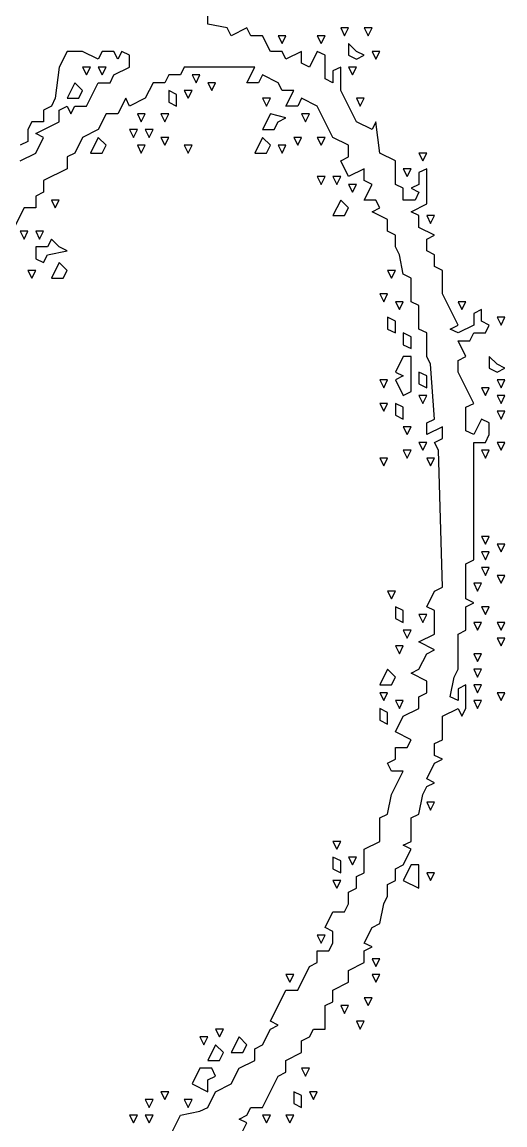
# Model space of a CAD drawing. Extents: x 2 to 124, y 0 to 170.
# Drawn here: x 114.1 to 124.04, y 104.92 to 127.62 of the extents above; entities that cross this region are included whole.
import ezdxf

# ---------------------------------------------------------------- set-up
doc = ezdxf.new("R2010")
doc.units = 0
doc.layers.add('Layer0', color=7, linetype='Continuous')

msp = doc.modelspace()

# ---------------------------------------------------------------- linework, layer by layer
at = {"layer": 'Layer0', "color": 5, "linetype": 'CONTINUOUS'}
for p, q in [((117.9214, 127.5805, 0.1), (117.9214, 127.822, 0.1)), ((118.3239, 127.5, 0.1), (117.9214, 127.5805, 0.1)), ((118.4044, 127.339, 0.1), (118.3239, 127.5, 0.1)), ((118.7263, 127.5, 0.1), (118.4044, 127.339, 0.1)), ((118.8068, 127.339, 0.1), (118.7263, 127.5, 0.1)), ((120.6581, 127.5, 0.1), (120.7386, 127.339, 0.1)), ((120.8191, 127.5, 0.1), (120.6581, 127.5, 0.1)), ((120.7386, 127.339, 0.1), (120.8191, 127.5, 0.1)), ((121.1411, 127.5, 0.1), (121.2216, 127.339, 0.1)), ((121.3021, 127.5, 0.1), (121.1411, 127.5, 0.1)), ((121.2216, 127.339, 0.1), (121.3021, 127.5, 0.1)), ((119.0483, 127.339, 0.1), (118.8068, 127.339, 0.1)), ((119.2093, 127.017, 0.1), (119.0483, 127.339, 0.1)), ((119.3703, 127.339, 0.1), (119.4508, 127.178, 0.1)), ((119.5313, 127.339, 0.1), (119.3703, 127.339, 0.1)), ((119.4508, 127.178, 0.1), (119.5313, 127.339, 0.1)), ((120.1752, 127.339, 0.1), (120.2557, 127.178, 0.1)), ((120.3362, 127.339, 0.1), (120.1752, 127.339, 0.1)), ((120.2557, 127.178, 0.1), (120.3362, 127.339, 0.1)), ((120.8191, 127.178, 0.1), (120.8191, 126.9366, 0.1)), ((120.9801, 127.017, 0.1), (120.8191, 127.178, 0.1)), ((115.0237, 127.017, 0.1), (114.8627, 126.6951, 0.1)), ((115.3456, 127.017, 0.1), (115.0237, 127.017, 0.1)), ((115.6676, 126.8561, 0.1), (115.3456, 127.017, 0.1)), ((115.7481, 127.017, 0.1), (115.6676, 126.8561, 0.1)), ((115.9896, 127.017, 0.1), (115.7481, 127.017, 0.1)), ((116.0701, 126.8561, 0.1), (115.9896, 127.017, 0.1)), ((116.1506, 127.017, 0.1), (116.0701, 126.8561, 0.1)), ((116.3116, 126.9366, 0.1), (116.1506, 127.017, 0.1)), ((116.3116, 126.6951, 0.1), (116.3116, 126.9366, 0.1)), ((119.4508, 127.017, 0.1), (119.2093, 127.017, 0.1)), ((119.5313, 126.8561, 0.1), (119.4508, 127.017, 0.1)), ((119.8532, 127.017, 0.1), (119.5313, 126.8561, 0.1)), ((119.8532, 126.7756, 0.1), (119.8532, 127.017, 0.1)), ((120.1752, 127.017, 0.1), (120.0142, 126.6951, 0.1)), ((120.3362, 126.9366, 0.1), (120.1752, 127.017, 0.1)), ((120.3362, 126.4536, 0.1), (120.3362, 126.9366, 0.1)), ((120.8191, 126.9366, 0.1), (120.9801, 126.8561, 0.1)), ((121.1411, 126.9366, 0.1), (120.9801, 127.017, 0.1)), ((120.9801, 126.8561, 0.1), (121.1411, 126.9366, 0.1)), ((121.3021, 127.017, 0.1), (121.3826, 126.8561, 0.1)), ((121.4631, 127.017, 0.1), (121.3021, 127.017, 0.1)), ((121.3826, 126.8561, 0.1), (121.4631, 127.017, 0.1)), ((114.8627, 126.6951, 0.1), (114.7822, 126.0511, 0.1)), ((115.3456, 126.6951, 0.1), (115.4261, 126.5341, 0.1)), ((115.5066, 126.6951, 0.1), (115.3456, 126.6951, 0.1)), ((115.4261, 126.5341, 0.1), (115.5066, 126.6951, 0.1)), ((115.6676, 126.6951, 0.1), (115.7481, 126.5341, 0.1)), ((115.8286, 126.6951, 0.1), (115.6676, 126.6951, 0.1)), ((115.7481, 126.5341, 0.1), (115.8286, 126.6951, 0.1)), ((115.9896, 126.5341, 0.1), (116.3116, 126.6951, 0.1)), ((117.4384, 126.6951, 0.1), (117.358, 126.5341, 0.1)), ((118.8873, 126.6951, 0.1), (117.4384, 126.6951, 0.1)), ((118.7263, 126.3731, 0.1), (118.8873, 126.6951, 0.1)), ((120.0142, 126.6951, 0.1), (119.8532, 126.7756, 0.1)), ((120.6581, 126.6951, 0.1), (120.4972, 126.6146, 0.1)), ((120.6581, 126.2121, 0.1), (120.6581, 126.6951, 0.1)), ((120.8191, 126.6951, 0.1), (120.8996, 126.5341, 0.1)), ((120.9801, 126.6951, 0.1), (120.8191, 126.6951, 0.1)), ((120.8996, 126.5341, 0.1), (120.9801, 126.6951, 0.1)), ((115.9091, 126.3731, 0.1), (115.9896, 126.5341, 0.1)), ((117.1165, 126.5341, 0.1), (117.036, 126.3731, 0.1)), ((117.358, 126.5341, 0.1), (117.1165, 126.5341, 0.1)), ((117.5994, 126.5341, 0.1), (117.6799, 126.3731, 0.1)), ((117.7604, 126.5341, 0.1), (117.5994, 126.5341, 0.1)), ((117.6799, 126.3731, 0.1), (117.7604, 126.5341, 0.1)), ((119.0483, 126.5341, 0.1), (118.9678, 126.3731, 0.1)), ((119.3703, 126.3731, 0.1), (119.0483, 126.5341, 0.1)), ((120.4972, 126.3731, 0.1), (120.3362, 126.4536, 0.1)), ((120.4972, 126.6146, 0.1), (120.4972, 126.3731, 0.1)), ((115.1847, 126.3731, 0.1), (115.0237, 126.0511, 0.1)), ((115.3456, 126.2121, 0.1), (115.1847, 126.3731, 0.1)), ((115.2652, 126.0511, 0.1), (115.3456, 126.2121, 0.1)), ((115.4261, 125.8902, 0.1), (115.6676, 126.3731, 0.1)), ((115.6676, 126.3731, 0.1), (115.9091, 126.3731, 0.1)), ((116.7945, 126.3731, 0.1), (116.6335, 126.0511, 0.1)), ((117.036, 126.3731, 0.1), (116.7945, 126.3731, 0.1)), ((117.1165, 126.2121, 0.1), (117.1165, 125.9706, 0.1)), ((117.2775, 126.1316, 0.1), (117.1165, 126.2121, 0.1)), ((117.4384, 126.2121, 0.1), (117.5189, 126.0511, 0.1)), ((117.5994, 126.2121, 0.1), (117.4384, 126.2121, 0.1)), ((117.5189, 126.0511, 0.1), (117.5994, 126.2121, 0.1)), ((117.9214, 126.3731, 0.1), (118.0019, 126.2121, 0.1)), ((118.0824, 126.3731, 0.1), (117.9214, 126.3731, 0.1)), ((118.0019, 126.2121, 0.1), (118.0824, 126.3731, 0.1)), ((118.9678, 126.3731, 0.1), (118.7263, 126.3731, 0.1)), ((119.4508, 126.2121, 0.1), (119.3703, 126.3731, 0.1)), ((119.6922, 126.2121, 0.1), (119.4508, 126.2121, 0.1)), ((119.5313, 125.8902, 0.1), (119.6922, 126.2121, 0.1)), ((120.9801, 125.5682, 0.1), (120.6581, 126.2121, 0.1)), ((114.7822, 126.0511, 0.1), (114.7017, 125.8902, 0.1)), ((115.0237, 126.0511, 0.1), (115.2652, 126.0511, 0.1)), ((116.2311, 126.0511, 0.1), (116.0701, 125.7292, 0.1)), ((116.3116, 125.8902, 0.1), (116.2311, 126.0511, 0.1)), ((116.6335, 126.0511, 0.1), (116.3116, 125.8902, 0.1)), ((117.2775, 125.8902, 0.1), (117.2775, 126.1316, 0.1)), ((119.0483, 126.0511, 0.1), (119.1288, 125.8902, 0.1)), ((119.2093, 126.0511, 0.1), (119.0483, 126.0511, 0.1)), ((119.1288, 125.8902, 0.1), (119.2093, 126.0511, 0.1)), ((119.8532, 126.0511, 0.1), (119.7727, 125.8902, 0.1)), ((120.1752, 125.8902, 0.1), (119.8532, 126.0511, 0.1)), ((120.9801, 126.0511, 0.1), (121.0606, 125.8902, 0.1)), ((121.1411, 126.0511, 0.1), (120.9801, 126.0511, 0.1)), ((121.0606, 125.8902, 0.1), (121.1411, 126.0511, 0.1)), ((114.7017, 125.8902, 0.1), (114.5407, 125.8097, 0.1)), ((114.5407, 125.8097, 0.1), (114.5407, 125.5682, 0.1)), ((114.8627, 125.8097, 0.1), (115.0237, 125.8902, 0.1)), ((114.8627, 125.5682, 0.1), (114.8627, 125.8097, 0.1)), ((115.0237, 125.8902, 0.1), (115.1042, 125.7292, 0.1)), ((115.1042, 125.7292, 0.1), (115.1847, 125.8902, 0.1)), ((115.1847, 125.8902, 0.1), (115.4261, 125.8902, 0.1)), ((117.1165, 125.9706, 0.1), (117.2775, 125.8902, 0.1)), ((119.7727, 125.8902, 0.1), (119.5313, 125.8902, 0.1)), ((120.4972, 125.2462, 0.1), (120.1752, 125.8902, 0.1)), ((114.2992, 125.5682, 0.1), (114.2188, 125.4072, 0.1)), ((114.5407, 125.5682, 0.1), (114.2992, 125.5682, 0.1)), ((114.3797, 125.3267, 0.1), (114.8627, 125.5682, 0.1)), ((115.8286, 125.7292, 0.1), (115.6676, 125.4072, 0.1)), ((116.0701, 125.7292, 0.1), (115.8286, 125.7292, 0.1)), ((116.4725, 125.7292, 0.1), (116.553, 125.5682, 0.1)), ((116.6335, 125.7292, 0.1), (116.4725, 125.7292, 0.1)), ((116.553, 125.5682, 0.1), (116.6335, 125.7292, 0.1)), ((116.9555, 125.7292, 0.1), (117.036, 125.5682, 0.1)), ((117.1165, 125.7292, 0.1), (116.9555, 125.7292, 0.1)), ((117.036, 125.5682, 0.1), (117.1165, 125.7292, 0.1)), ((119.2093, 125.7292, 0.1), (119.0483, 125.4072, 0.1)), ((119.5313, 125.6487, 0.1), (119.2093, 125.7292, 0.1)), ((119.2898, 125.4072, 0.1), (119.3703, 125.5682, 0.1)), ((119.3703, 125.5682, 0.1), (119.5313, 125.6487, 0.1)), ((119.8532, 125.7292, 0.1), (119.9337, 125.5682, 0.1)), ((120.0142, 125.7292, 0.1), (119.8532, 125.7292, 0.1)), ((119.9337, 125.5682, 0.1), (120.0142, 125.7292, 0.1)), ((121.3021, 125.4072, 0.1), (120.9801, 125.5682, 0.1)), ((121.3826, 125.5682, 0.1), (121.3021, 125.4072, 0.1)), ((121.4631, 124.9242, 0.1), (121.3826, 125.5682, 0.1)), ((114.2188, 125.4072, 0.1), (114.2188, 125.1657, 0.1)), ((114.5407, 125.2462, 0.1), (114.3797, 125.3267, 0.1)), ((115.6676, 125.4072, 0.1), (115.3456, 125.2462, 0.1)), ((116.3116, 125.4072, 0.1), (116.392, 125.2462, 0.1)), ((116.4725, 125.4072, 0.1), (116.3116, 125.4072, 0.1)), ((116.392, 125.2462, 0.1), (116.4725, 125.4072, 0.1)), ((116.6335, 125.4072, 0.1), (116.714, 125.2462, 0.1)), ((116.7945, 125.4072, 0.1), (116.6335, 125.4072, 0.1)), ((116.714, 125.2462, 0.1), (116.7945, 125.4072, 0.1)), ((119.0483, 125.4072, 0.1), (119.2898, 125.4072, 0.1)), ((114.2188, 125.1657, 0.1), (114.0578, 125.0852, 0.1)), ((114.3797, 124.9242, 0.1), (114.5407, 125.2462, 0.1)), ((115.3456, 125.2462, 0.1), (115.1847, 124.9242, 0.1)), ((115.6676, 125.2462, 0.1), (115.5066, 124.9242, 0.1)), ((115.8286, 125.0852, 0.1), (115.6676, 125.2462, 0.1)), ((115.7481, 124.9242, 0.1), (115.8286, 125.0852, 0.1)), ((116.4725, 125.0852, 0.1), (116.553, 124.9242, 0.1)), ((116.6335, 125.0852, 0.1), (116.4725, 125.0852, 0.1)), ((116.553, 124.9242, 0.1), (116.6335, 125.0852, 0.1)), ((116.9555, 125.2462, 0.1), (117.036, 125.0852, 0.1)), ((117.1165, 125.2462, 0.1), (116.9555, 125.2462, 0.1)), ((117.036, 125.0852, 0.1), (117.1165, 125.2462, 0.1)), ((117.4384, 125.0852, 0.1), (117.5189, 124.9242, 0.1)), ((117.5994, 125.0852, 0.1), (117.4384, 125.0852, 0.1)), ((117.5189, 124.9242, 0.1), (117.5994, 125.0852, 0.1)), ((119.0483, 125.2462, 0.1), (118.8873, 124.9242, 0.1)), ((119.2093, 125.0852, 0.1), (119.0483, 125.2462, 0.1)), ((119.1288, 124.9242, 0.1), (119.2093, 125.0852, 0.1)), ((119.3703, 125.0852, 0.1), (119.4508, 124.9242, 0.1)), ((119.5313, 125.0852, 0.1), (119.3703, 125.0852, 0.1)), ((119.4508, 124.9242, 0.1), (119.5313, 125.0852, 0.1)), ((119.6922, 125.2462, 0.1), (119.7727, 125.0852, 0.1)), ((119.8532, 125.2462, 0.1), (119.6922, 125.2462, 0.1)), ((119.7727, 125.0852, 0.1), (119.8532, 125.2462, 0.1)), ((120.1752, 125.2462, 0.1), (120.2557, 125.0852, 0.1)), ((120.3362, 125.2462, 0.1), (120.1752, 125.2462, 0.1)), ((120.2557, 125.0852, 0.1), (120.3362, 125.2462, 0.1)), ((120.8191, 125.0852, 0.1), (120.4972, 125.2462, 0.1)), ((120.8191, 124.8438, 0.1), (120.8191, 125.0852, 0.1)), ((114.0578, 124.7633, 0.1), (114.3797, 124.9242, 0.1)), ((115.1847, 124.9242, 0.1), (115.0237, 124.8438, 0.1)), ((115.5066, 124.9242, 0.1), (115.7481, 124.9242, 0.1)), ((118.8873, 124.9242, 0.1), (119.1288, 124.9242, 0.1)), ((121.785, 124.7633, 0.1), (121.4631, 124.9242, 0.1)), ((122.268, 124.9242, 0.1), (122.3485, 124.7633, 0.1)), ((122.429, 124.9242, 0.1), (122.268, 124.9242, 0.1)), ((122.3485, 124.7633, 0.1), (122.429, 124.9242, 0.1)), ((115.0237, 124.8438, 0.1), (115.0237, 124.6023, 0.1)), ((120.6581, 124.7633, 0.1), (120.8191, 124.8438, 0.1)), ((120.8191, 124.4413, 0.1), (120.6581, 124.7633, 0.1)), ((121.785, 124.2803, 0.1), (121.785, 124.7633, 0.1)), ((115.0237, 124.6023, 0.1), (114.5407, 124.3608, 0.1)), ((120.1752, 124.4413, 0.1), (120.2557, 124.2803, 0.1)), ((120.3362, 124.4413, 0.1), (120.1752, 124.4413, 0.1)), ((120.2557, 124.2803, 0.1), (120.3362, 124.4413, 0.1)), ((120.4972, 124.4413, 0.1), (120.5777, 124.2803, 0.1)), ((120.6581, 124.4413, 0.1), (120.4972, 124.4413, 0.1)), ((120.5777, 124.2803, 0.1), (120.6581, 124.4413, 0.1)), ((121.1411, 124.6023, 0.1), (120.8191, 124.4413, 0.1)), ((121.1411, 124.3608, 0.1), (121.1411, 124.6023, 0.1)), ((121.946, 124.6023, 0.1), (122.0265, 124.4413, 0.1)), ((122.107, 124.6023, 0.1), (121.946, 124.6023, 0.1)), ((122.0265, 124.4413, 0.1), (122.107, 124.6023, 0.1)), ((122.429, 124.6023, 0.1), (122.268, 124.5218, 0.1)), ((122.268, 124.5218, 0.1), (122.268, 124.2803, 0.1)), ((122.429, 123.8778, 0.1), (122.429, 124.6023, 0.1)), ((114.5407, 124.3608, 0.1), (114.5407, 124.1193, 0.1)), ((120.8191, 124.2803, 0.1), (120.8996, 124.1193, 0.1)), ((120.9801, 124.2803, 0.1), (120.8191, 124.2803, 0.1)), ((120.8996, 124.1193, 0.1), (120.9801, 124.2803, 0.1)), ((121.3021, 124.2803, 0.1), (121.1411, 124.3608, 0.1)), ((121.1411, 123.9583, 0.1), (121.3021, 124.2803, 0.1)), ((121.946, 124.1998, 0.1), (121.785, 124.2803, 0.1)), ((121.946, 123.9583, 0.1), (121.946, 124.1998, 0.1)), ((122.268, 124.2803, 0.1), (122.107, 124.1998, 0.1)), ((122.107, 124.1998, 0.1), (122.268, 124.1193, 0.1)), ((114.5407, 124.1193, 0.1), (114.3797, 124.0388, 0.1)), ((114.3797, 124.0388, 0.1), (114.3797, 123.7973, 0.1)), ((114.7017, 123.9583, 0.1), (114.7822, 123.7973, 0.1)), ((114.8627, 123.9583, 0.1), (114.7017, 123.9583, 0.1)), ((114.7822, 123.7973, 0.1), (114.8627, 123.9583, 0.1)), ((120.6581, 123.9583, 0.1), (120.4972, 123.6364, 0.1)), ((120.8191, 123.7973, 0.1), (120.6581, 123.9583, 0.1)), ((121.3826, 123.9583, 0.1), (121.1411, 123.9583, 0.1)), ((121.4631, 123.7973, 0.1), (121.3826, 123.9583, 0.1)), ((122.1875, 123.9583, 0.1), (121.946, 123.9583, 0.1)), ((122.268, 124.1193, 0.1), (122.1875, 123.9583, 0.1)), ((114.1383, 123.7973, 0.1), (113.7358, 122.9924, 0.1)), ((114.3797, 123.7973, 0.1), (114.1383, 123.7973, 0.1)), ((120.7386, 123.6364, 0.1), (120.8191, 123.7973, 0.1)), ((121.3021, 123.7169, 0.1), (121.4631, 123.7973, 0.1)), ((121.6241, 123.5559, 0.1), (121.3021, 123.7169, 0.1)), ((122.107, 123.7169, 0.1), (122.429, 123.8778, 0.1)), ((122.268, 123.6364, 0.1), (122.107, 123.7169, 0.1)), ((120.4972, 123.6364, 0.1), (120.7386, 123.6364, 0.1)), ((121.6241, 123.3144, 0.1), (121.6241, 123.5559, 0.1)), ((122.268, 123.3949, 0.1), (122.268, 123.6364, 0.1)), ((122.429, 123.6364, 0.1), (122.5095, 123.4754, 0.1)), ((122.59, 123.6364, 0.1), (122.429, 123.6364, 0.1)), ((122.5095, 123.4754, 0.1), (122.59, 123.6364, 0.1)), ((114.0578, 123.3144, 0.1), (114.1383, 123.1534, 0.1)), ((114.2188, 123.3144, 0.1), (114.0578, 123.3144, 0.1)), ((114.1383, 123.1534, 0.1), (114.2188, 123.3144, 0.1)), ((114.3797, 123.3144, 0.1), (114.4602, 123.1534, 0.1)), ((114.5407, 123.3144, 0.1), (114.3797, 123.3144, 0.1)), ((114.4602, 123.1534, 0.1), (114.5407, 123.3144, 0.1)), ((121.785, 123.2339, 0.1), (121.6241, 123.3144, 0.1)), ((122.59, 123.2339, 0.1), (122.268, 123.3949, 0.1)), ((114.7017, 123.1534, 0.1), (114.6212, 122.9924, 0.1)), ((114.8627, 122.9924, 0.1), (114.7017, 123.1534, 0.1)), ((121.785, 122.9924, 0.1), (121.785, 123.2339, 0.1)), ((122.429, 123.1534, 0.1), (122.59, 123.2339, 0.1)), ((122.429, 122.9119, 0.1), (122.429, 123.1534, 0.1)), ((114.6212, 122.9924, 0.1), (114.3797, 122.9924, 0.1)), ((114.3797, 122.9924, 0.1), (114.3797, 122.7509, 0.1)), ((114.5407, 122.6705, 0.1), (114.6212, 122.8314, 0.1)), ((114.6212, 122.8314, 0.1), (115.0237, 122.9119, 0.1)), ((115.0237, 122.9119, 0.1), (114.8627, 122.9924, 0.1)), ((121.8655, 122.8314, 0.1), (121.785, 122.9924, 0.1)), ((121.946, 122.429, 0.1), (121.8655, 122.8314, 0.1)), ((122.59, 122.8314, 0.1), (122.429, 122.9119, 0.1)), ((122.59, 122.59, 0.1), (122.59, 122.8314, 0.1)), ((114.3797, 122.7509, 0.1), (114.5407, 122.6705, 0.1)), ((114.8627, 122.6705, 0.1), (114.7017, 122.3485, 0.1)), ((115.0237, 122.5095, 0.1), (114.8627, 122.6705, 0.1)), ((122.7509, 122.5095, 0.1), (122.59, 122.59, 0.1)), ((114.2188, 122.5095, 0.1), (114.2992, 122.3485, 0.1)), ((114.3797, 122.5095, 0.1), (114.2188, 122.5095, 0.1)), ((114.2992, 122.3485, 0.1), (114.3797, 122.5095, 0.1)), ((114.7017, 122.3485, 0.1), (114.9432, 122.3485, 0.1)), ((114.9432, 122.3485, 0.1), (115.0237, 122.5095, 0.1)), ((121.6241, 122.5095, 0.1), (121.7045, 122.3485, 0.1)), ((121.785, 122.5095, 0.1), (121.6241, 122.5095, 0.1)), ((121.7045, 122.3485, 0.1), (121.785, 122.5095, 0.1)), ((122.107, 122.3485, 0.1), (121.946, 122.429, 0.1)), ((122.107, 121.8655, 0.1), (122.107, 122.3485, 0.1)), ((122.7509, 122.0265, 0.1), (122.7509, 122.5095, 0.1)), ((121.4631, 122.0265, 0.1), (121.5436, 121.8655, 0.1)), ((121.6241, 122.0265, 0.1), (121.4631, 122.0265, 0.1)), ((121.5436, 121.8655, 0.1), (121.6241, 122.0265, 0.1)), ((123.0729, 121.3826, 0.1), (122.7509, 122.0265, 0.1)), ((121.785, 121.8655, 0.1), (121.8655, 121.7045, 0.1)), ((121.946, 121.8655, 0.1), (121.785, 121.8655, 0.1)), ((121.8655, 121.7045, 0.1), (121.946, 121.8655, 0.1)), ((122.268, 121.785, 0.1), (122.107, 121.8655, 0.1)), ((122.268, 121.3021, 0.1), (122.268, 121.785, 0.1)), ((123.0729, 121.8655, 0.1), (123.1534, 121.7045, 0.1)), ((123.2339, 121.8655, 0.1), (123.0729, 121.8655, 0.1)), ((123.1534, 121.7045, 0.1), (123.2339, 121.8655, 0.1)), ((123.5559, 121.7045, 0.1), (123.3949, 121.6241, 0.1)), ((123.5559, 121.4631, 0.1), (123.5559, 121.7045, 0.1)), ((121.6241, 121.5436, 0.1), (121.6241, 121.3021, 0.1)), ((121.785, 121.4631, 0.1), (121.6241, 121.5436, 0.1)), ((121.785, 121.2216, 0.1), (121.785, 121.4631, 0.1)), ((123.3949, 121.6241, 0.1), (123.3949, 121.3826, 0.1)), ((123.7169, 121.3826, 0.1), (123.5559, 121.4631, 0.1)), ((123.8778, 121.5436, 0.1), (123.9583, 121.3826, 0.1)), ((124.0388, 121.5436, 0.1), (123.8778, 121.5436, 0.1)), ((123.9583, 121.3826, 0.1), (124.0388, 121.5436, 0.1)), ((121.6241, 121.3021, 0.1), (121.785, 121.2216, 0.1)), ((121.946, 121.2216, 0.1), (121.946, 120.9801, 0.1)), ((122.107, 121.1411, 0.1), (121.946, 121.2216, 0.1)), ((122.429, 121.2216, 0.1), (122.268, 121.3021, 0.1)), ((122.429, 120.7386, 0.1), (122.429, 121.2216, 0.1)), ((122.9119, 121.3021, 0.1), (123.0729, 121.3826, 0.1)), ((123.0729, 121.2216, 0.1), (122.9119, 121.3021, 0.1)), ((123.3949, 121.3826, 0.1), (123.0729, 121.2216, 0.1)), ((123.3144, 121.0606, 0.1), (123.3949, 121.2216, 0.1)), ((123.3949, 121.2216, 0.1), (123.6364, 121.2216, 0.1)), ((123.6364, 121.2216, 0.1), (123.7169, 121.3826, 0.1)), ((122.107, 120.8996, 0.1), (122.107, 121.1411, 0.1)), ((123.2339, 120.7386, 0.1), (123.0729, 121.0606, 0.1)), ((123.0729, 121.0606, 0.1), (123.3144, 121.0606, 0.1)), ((121.946, 120.9801, 0.1), (122.107, 120.8996, 0.1)), ((121.946, 120.7386, 0.1), (121.785, 120.4167, 0.1)), ((122.107, 120.7386, 0.1), (121.946, 120.7386, 0.1)), ((122.107, 120.0142, 0.1), (122.107, 120.7386, 0.1)), ((122.5095, 120.5777, 0.1), (122.429, 120.7386, 0.1)), ((122.59, 119.4508, 0.1), (122.5095, 120.5777, 0.1)), ((123.0729, 120.6581, 0.1), (123.2339, 120.7386, 0.1)), ((123.0729, 120.4167, 0.1), (123.0729, 120.6581, 0.1)), ((123.7169, 120.7386, 0.1), (123.7169, 120.4972, 0.1)), ((123.8778, 120.5777, 0.1), (123.7169, 120.7386, 0.1)), ((124.0388, 120.4972, 0.1), (123.8778, 120.5777, 0.1)), ((121.785, 120.4167, 0.1), (121.946, 120.3362, 0.1)), ((121.946, 120.3362, 0.1), (121.785, 120.2557, 0.1)), ((122.268, 120.4167, 0.1), (122.268, 120.1752, 0.1)), ((122.429, 120.3362, 0.1), (122.268, 120.4167, 0.1)), ((122.429, 120.0947, 0.1), (122.429, 120.3362, 0.1)), ((123.3949, 119.7727, 0.1), (123.0729, 120.4167, 0.1)), ((123.7169, 120.4972, 0.1), (123.8778, 120.4167, 0.1)), ((123.8778, 120.4167, 0.1), (124.0388, 120.4972, 0.1)), ((121.4631, 120.2557, 0.1), (121.5436, 120.0947, 0.1)), ((121.6241, 120.2557, 0.1), (121.4631, 120.2557, 0.1)), ((121.5436, 120.0947, 0.1), (121.6241, 120.2557, 0.1)), ((121.785, 120.2557, 0.1), (121.946, 119.9337, 0.1)), ((122.268, 120.1752, 0.1), (122.429, 120.0947, 0.1)), ((123.5559, 120.0947, 0.1), (123.6364, 119.9337, 0.1)), ((123.7169, 120.0947, 0.1), (123.5559, 120.0947, 0.1)), ((123.6364, 119.9337, 0.1), (123.7169, 120.0947, 0.1)), ((123.8778, 120.2557, 0.1), (123.9583, 120.0947, 0.1)), ((124.0388, 120.2557, 0.1), (123.8778, 120.2557, 0.1)), ((123.9583, 120.0947, 0.1), (124.0388, 120.2557, 0.1)), ((121.946, 119.9337, 0.1), (122.107, 120.0142, 0.1)), ((122.268, 119.9337, 0.1), (122.3485, 119.7727, 0.1)), ((122.429, 119.9337, 0.1), (122.268, 119.9337, 0.1)), ((122.3485, 119.7727, 0.1), (122.429, 119.9337, 0.1)), ((123.8778, 119.9337, 0.1), (123.9583, 119.7727, 0.1)), ((124.0388, 119.9337, 0.1), (123.8778, 119.9337, 0.1)), ((123.9583, 119.7727, 0.1), (124.0388, 119.9337, 0.1)), ((121.4631, 119.7727, 0.1), (121.5436, 119.6117, 0.1)), ((121.6241, 119.7727, 0.1), (121.4631, 119.7727, 0.1)), ((121.5436, 119.6117, 0.1), (121.6241, 119.7727, 0.1)), ((121.785, 119.7727, 0.1), (121.785, 119.5313, 0.1)), ((121.946, 119.6922, 0.1), (121.785, 119.7727, 0.1)), ((121.946, 119.4508, 0.1), (121.946, 119.6922, 0.1)), ((123.2339, 119.6922, 0.1), (123.3949, 119.7727, 0.1)), ((123.2339, 119.2093, 0.1), (123.2339, 119.6922, 0.1)), ((121.785, 119.5313, 0.1), (121.946, 119.4508, 0.1)), ((122.429, 119.3703, 0.1), (122.59, 119.4508, 0.1)), ((123.5559, 119.4508, 0.1), (123.3949, 119.1288, 0.1)), ((123.7169, 119.3703, 0.1), (123.5559, 119.4508, 0.1)), ((123.8778, 119.6117, 0.1), (123.9583, 119.4508, 0.1)), ((124.0388, 119.6117, 0.1), (123.8778, 119.6117, 0.1)), ((123.9583, 119.4508, 0.1), (124.0388, 119.6117, 0.1)), ((121.946, 119.2898, 0.1), (122.0265, 119.1288, 0.1)), ((122.107, 119.2898, 0.1), (121.946, 119.2898, 0.1)), ((122.0265, 119.1288, 0.1), (122.107, 119.2898, 0.1)), ((122.429, 119.1288, 0.1), (122.429, 119.3703, 0.1)), ((122.7509, 119.2898, 0.1), (122.429, 119.1288, 0.1)), ((122.7509, 119.0483, 0.1), (122.7509, 119.2898, 0.1)), ((123.3949, 119.1288, 0.1), (123.2339, 119.2093, 0.1)), ((123.7169, 119.1288, 0.1), (123.7169, 119.3703, 0.1)), ((122.268, 118.9678, 0.1), (122.3485, 118.8068, 0.1)), ((122.429, 118.9678, 0.1), (122.268, 118.9678, 0.1)), ((122.3485, 118.8068, 0.1), (122.429, 118.9678, 0.1)), ((122.59, 118.9678, 0.1), (122.7509, 119.0483, 0.1)), ((122.6705, 118.8068, 0.1), (122.59, 118.9678, 0.1)), ((123.3949, 116.553, 0.1), (123.3949, 118.9678, 0.1)), ((123.3949, 118.9678, 0.1), (123.6364, 118.9678, 0.1)), ((123.6364, 118.9678, 0.1), (123.7169, 119.1288, 0.1)), ((123.8778, 118.9678, 0.1), (123.9583, 118.8068, 0.1)), ((124.0388, 118.9678, 0.1), (123.8778, 118.9678, 0.1)), ((123.9583, 118.8068, 0.1), (124.0388, 118.9678, 0.1)), ((121.946, 118.8068, 0.1), (122.0265, 118.6458, 0.1)), ((122.107, 118.8068, 0.1), (121.946, 118.8068, 0.1)), ((122.0265, 118.6458, 0.1), (122.107, 118.8068, 0.1)), ((122.7509, 115.9896, 0.1), (122.6705, 118.8068, 0.1)), ((123.5559, 118.8068, 0.1), (123.6364, 118.6458, 0.1)), ((123.7169, 118.8068, 0.1), (123.5559, 118.8068, 0.1)), ((123.6364, 118.6458, 0.1), (123.7169, 118.8068, 0.1)), ((121.4631, 118.6458, 0.1), (121.5436, 118.4848, 0.1)), ((121.6241, 118.6458, 0.1), (121.4631, 118.6458, 0.1)), ((121.5436, 118.4848, 0.1), (121.6241, 118.6458, 0.1)), ((122.429, 118.6458, 0.1), (122.5095, 118.4848, 0.1)), ((122.59, 118.6458, 0.1), (122.429, 118.6458, 0.1)), ((122.5095, 118.4848, 0.1), (122.59, 118.6458, 0.1)), ((123.5559, 117.036, 0.1), (123.6364, 116.875, 0.1)), ((123.7169, 117.036, 0.1), (123.5559, 117.036, 0.1)), ((123.6364, 116.875, 0.1), (123.7169, 117.036, 0.1)), ((123.5559, 116.714, 0.1), (123.6364, 116.553, 0.1)), ((123.7169, 116.714, 0.1), (123.5559, 116.714, 0.1)), ((123.6364, 116.553, 0.1), (123.7169, 116.714, 0.1)), ((123.8778, 116.875, 0.1), (123.9583, 116.714, 0.1)), ((124.0388, 116.875, 0.1), (123.8778, 116.875, 0.1)), ((123.9583, 116.714, 0.1), (124.0388, 116.875, 0.1)), ((123.2339, 116.4725, 0.1), (123.3949, 116.553, 0.1)), ((123.2339, 115.7481, 0.1), (123.2339, 116.4725, 0.1)), ((123.5559, 116.392, 0.1), (123.6364, 116.2311, 0.1)), ((123.7169, 116.392, 0.1), (123.5559, 116.392, 0.1)), ((123.6364, 116.2311, 0.1), (123.7169, 116.392, 0.1)), ((123.8778, 116.2311, 0.1), (123.9583, 116.0701, 0.1)), ((124.0388, 116.2311, 0.1), (123.8778, 116.2311, 0.1)), ((123.9583, 116.0701, 0.1), (124.0388, 116.2311, 0.1)), ((123.3949, 116.0701, 0.1), (123.4754, 115.9091, 0.1)), ((123.5559, 116.0701, 0.1), (123.3949, 116.0701, 0.1)), ((123.4754, 115.9091, 0.1), (123.5559, 116.0701, 0.1)), ((121.6241, 115.9091, 0.1), (121.7045, 115.7481, 0.1)), ((121.785, 115.9091, 0.1), (121.6241, 115.9091, 0.1)), ((121.7045, 115.7481, 0.1), (121.785, 115.9091, 0.1)), ((122.429, 115.5871, 0.1), (122.59, 115.9091, 0.1)), ((122.59, 115.9091, 0.1), (122.7509, 115.9896, 0.1)), ((121.785, 115.5871, 0.1), (121.785, 115.3456, 0.1)), ((121.946, 115.5066, 0.1), (121.785, 115.5871, 0.1)), ((122.59, 115.5066, 0.1), (122.429, 115.5871, 0.1)), ((123.3949, 115.6676, 0.1), (123.2339, 115.7481, 0.1)), ((123.2339, 115.5871, 0.1), (123.3949, 115.6676, 0.1)), ((123.2339, 115.1042, 0.1), (123.2339, 115.5871, 0.1)), ((123.5559, 115.5871, 0.1), (123.6364, 115.4261, 0.1)), ((123.7169, 115.5871, 0.1), (123.5559, 115.5871, 0.1)), ((123.6364, 115.4261, 0.1), (123.7169, 115.5871, 0.1)), ((121.785, 115.3456, 0.1), (121.946, 115.2652, 0.1)), ((121.946, 115.2652, 0.1), (121.946, 115.5066, 0.1)), ((122.268, 115.4261, 0.1), (122.3485, 115.2652, 0.1)), ((122.429, 115.4261, 0.1), (122.268, 115.4261, 0.1)), ((122.3485, 115.2652, 0.1), (122.429, 115.4261, 0.1)), ((122.59, 115.0237, 0.1), (122.59, 115.5066, 0.1)), ((121.946, 115.1042, 0.1), (122.0265, 114.9432, 0.1)), ((122.107, 115.1042, 0.1), (121.946, 115.1042, 0.1)), ((122.0265, 114.9432, 0.1), (122.107, 115.1042, 0.1)), ((123.0729, 115.0237, 0.1), (123.2339, 115.1042, 0.1)), ((123.3949, 115.2652, 0.1), (123.4754, 115.1042, 0.1)), ((123.5559, 115.2652, 0.1), (123.3949, 115.2652, 0.1)), ((123.4754, 115.1042, 0.1), (123.5559, 115.2652, 0.1)), ((123.8778, 115.2652, 0.1), (123.9583, 115.1042, 0.1)), ((124.0388, 115.2652, 0.1), (123.8778, 115.2652, 0.1)), ((123.9583, 115.1042, 0.1), (124.0388, 115.2652, 0.1)), ((122.268, 114.8627, 0.1), (122.59, 115.0237, 0.1)), ((122.59, 114.7017, 0.1), (122.268, 114.8627, 0.1)), ((123.0729, 114.2992, 0.1), (123.0729, 115.0237, 0.1)), ((123.8778, 114.9432, 0.1), (123.9583, 114.7822, 0.1)), ((124.0388, 114.9432, 0.1), (123.8778, 114.9432, 0.1)), ((123.9583, 114.7822, 0.1), (124.0388, 114.9432, 0.1)), ((121.785, 114.7822, 0.1), (121.8655, 114.6212, 0.1)), ((121.946, 114.7822, 0.1), (121.785, 114.7822, 0.1)), ((121.8655, 114.6212, 0.1), (121.946, 114.7822, 0.1)), ((122.429, 114.6212, 0.1), (122.59, 114.7017, 0.1)), ((122.268, 114.2992, 0.1), (122.429, 114.6212, 0.1)), ((123.3949, 114.6212, 0.1), (123.4754, 114.4602, 0.1)), ((123.5559, 114.6212, 0.1), (123.3949, 114.6212, 0.1)), ((123.4754, 114.4602, 0.1), (123.5559, 114.6212, 0.1)), ((121.6241, 114.2992, 0.1), (121.4631, 113.9773, 0.1)), ((121.785, 114.1383, 0.1), (121.6241, 114.2992, 0.1)), ((122.107, 114.2188, 0.1), (122.268, 114.2992, 0.1)), ((122.429, 114.0578, 0.1), (122.107, 114.2188, 0.1)), ((122.9924, 114.1383, 0.1), (123.0729, 114.2992, 0.1)), ((123.3949, 114.2992, 0.1), (123.4754, 114.1383, 0.1)), ((123.5559, 114.2992, 0.1), (123.3949, 114.2992, 0.1)), ((123.4754, 114.1383, 0.1), (123.5559, 114.2992, 0.1)), ((121.4631, 113.9773, 0.1), (121.7045, 113.9773, 0.1)), ((121.7045, 113.9773, 0.1), (121.785, 114.1383, 0.1)), ((122.429, 113.8163, 0.1), (122.429, 114.0578, 0.1)), ((122.9119, 113.7358, 0.1), (122.9924, 114.1383, 0.1)), ((123.2339, 113.9773, 0.1), (123.0729, 113.8968, 0.1)), ((123.2339, 113.4943, 0.1), (123.2339, 113.9773, 0.1)), ((123.3949, 113.9773, 0.1), (123.4754, 113.8163, 0.1)), ((123.5559, 113.9773, 0.1), (123.3949, 113.9773, 0.1)), ((123.4754, 113.8163, 0.1), (123.5559, 113.9773, 0.1)), ((121.4631, 113.8163, 0.1), (121.5436, 113.6553, 0.1)), ((121.6241, 113.8163, 0.1), (121.4631, 113.8163, 0.1)), ((121.5436, 113.6553, 0.1), (121.6241, 113.8163, 0.1)), ((122.268, 113.7358, 0.1), (122.429, 113.8163, 0.1)), ((122.268, 113.4943, 0.1), (122.268, 113.7358, 0.1)), ((123.0729, 113.6553, 0.1), (122.9119, 113.7358, 0.1)), ((123.0729, 113.8968, 0.1), (123.0729, 113.6553, 0.1)), ((123.8778, 113.8163, 0.1), (123.9583, 113.6553, 0.1)), ((124.0388, 113.8163, 0.1), (123.8778, 113.8163, 0.1)), ((123.9583, 113.6553, 0.1), (124.0388, 113.8163, 0.1)), ((121.785, 113.6553, 0.1), (121.8655, 113.4943, 0.1)), ((121.946, 113.6553, 0.1), (121.785, 113.6553, 0.1)), ((121.8655, 113.4943, 0.1), (121.946, 113.6553, 0.1)), ((123.3949, 113.6553, 0.1), (123.4754, 113.4943, 0.1)), ((123.5559, 113.6553, 0.1), (123.3949, 113.6553, 0.1)), ((123.4754, 113.4943, 0.1), (123.5559, 113.6553, 0.1)), ((121.4631, 113.4943, 0.1), (121.4631, 113.2528, 0.1)), ((121.6241, 113.4138, 0.1), (121.4631, 113.4943, 0.1)), ((121.6241, 113.1723, 0.1), (121.6241, 113.4138, 0.1)), ((121.785, 113.0114, 0.1), (121.946, 113.3333, 0.1)), ((121.946, 113.3333, 0.1), (122.268, 113.4943, 0.1)), ((122.7509, 113.3333, 0.1), (123.0729, 113.4943, 0.1)), ((122.7509, 112.8504, 0.1), (122.7509, 113.3333, 0.1)), ((123.0729, 113.4943, 0.1), (123.1534, 113.3333, 0.1)), ((123.1534, 113.3333, 0.1), (123.2339, 113.4943, 0.1)), ((121.4631, 113.2528, 0.1), (121.6241, 113.1723, 0.1)), ((122.107, 112.8504, 0.1), (121.785, 113.0114, 0.1)), ((122.0265, 112.6894, 0.1), (122.107, 112.8504, 0.1)), ((122.59, 112.7699, 0.1), (122.7509, 112.8504, 0.1)), ((121.785, 112.4479, 0.1), (121.785, 112.6894, 0.1)), ((121.785, 112.6894, 0.1), (122.0265, 112.6894, 0.1)), ((122.59, 112.5284, 0.1), (122.59, 112.7699, 0.1)), ((121.6241, 112.3674, 0.1), (121.785, 112.4479, 0.1)), ((121.7045, 112.2064, 0.1), (121.6241, 112.3674, 0.1)), ((122.429, 112.0455, 0.1), (122.59, 112.3674, 0.1)), ((122.7509, 112.4479, 0.1), (122.59, 112.5284, 0.1)), ((122.59, 112.3674, 0.1), (122.7509, 112.4479, 0.1)), ((121.7045, 111.7235, 0.1), (121.946, 112.2064, 0.1)), ((121.946, 112.2064, 0.1), (121.7045, 112.2064, 0.1)), ((122.59, 111.965, 0.1), (122.429, 112.0455, 0.1)), ((122.429, 111.8845, 0.1), (122.59, 111.965, 0.1)), ((121.6241, 111.321, 0.1), (121.7045, 111.7235, 0.1)), ((122.268, 111.321, 0.1), (122.3485, 111.7235, 0.1)), ((122.3485, 111.7235, 0.1), (122.429, 111.8845, 0.1)), ((122.429, 111.5625, 0.1), (122.5095, 111.4015, 0.1)), ((122.59, 111.5625, 0.1), (122.429, 111.5625, 0.1)), ((122.5095, 111.4015, 0.1), (122.59, 111.5625, 0.1)), ((121.4631, 111.2405, 0.1), (121.6241, 111.321, 0.1)), ((121.4631, 110.7576, 0.1), (121.4631, 111.2405, 0.1)), ((122.107, 111.2405, 0.1), (122.268, 111.321, 0.1)), ((122.107, 110.7576, 0.1), (122.107, 111.2405, 0.1)), ((120.4972, 110.7576, 0.1), (120.5777, 110.5966, 0.1)), ((120.6581, 110.7576, 0.1), (120.4972, 110.7576, 0.1)), ((120.5777, 110.5966, 0.1), (120.6581, 110.7576, 0.1)), ((121.1411, 110.5966, 0.1), (121.4631, 110.7576, 0.1)), ((121.1411, 110.1136, 0.1), (121.1411, 110.5966, 0.1)), ((121.946, 110.6771, 0.1), (122.107, 110.7576, 0.1)), ((122.107, 110.5966, 0.1), (121.946, 110.6771, 0.1)), ((121.946, 110.2746, 0.1), (122.107, 110.5966, 0.1)), ((120.4972, 110.4356, 0.1), (120.4972, 110.1941, 0.1)), ((120.6581, 110.3551, 0.1), (120.4972, 110.4356, 0.1)), ((120.6581, 110.1136, 0.1), (120.6581, 110.3551, 0.1)), ((120.8191, 110.4356, 0.1), (120.8996, 110.2746, 0.1)), ((120.9801, 110.4356, 0.1), (120.8191, 110.4356, 0.1)), ((120.8996, 110.2746, 0.1), (120.9801, 110.4356, 0.1)), ((120.4972, 110.1941, 0.1), (120.6581, 110.1136, 0.1)), ((120.9801, 110.0331, 0.1), (121.1411, 110.1136, 0.1)), ((121.785, 110.1941, 0.1), (121.946, 110.2746, 0.1)), ((121.785, 109.9527, 0.1), (121.785, 110.1941, 0.1)), ((122.107, 110.2746, 0.1), (121.946, 109.9527, 0.1)), ((122.268, 110.2746, 0.1), (122.107, 110.2746, 0.1)), ((122.268, 109.7917, 0.1), (122.268, 110.2746, 0.1)), ((122.429, 110.1136, 0.1), (122.5095, 109.9527, 0.1)), ((122.59, 110.1136, 0.1), (122.429, 110.1136, 0.1)), ((122.5095, 109.9527, 0.1), (122.59, 110.1136, 0.1)), ((120.4972, 109.9527, 0.1), (120.5777, 109.7917, 0.1)), ((120.6581, 109.9527, 0.1), (120.4972, 109.9527, 0.1)), ((120.5777, 109.7917, 0.1), (120.6581, 109.9527, 0.1)), ((120.9801, 109.7917, 0.1), (120.9801, 110.0331, 0.1)), ((121.6241, 109.8722, 0.1), (121.785, 109.9527, 0.1)), ((121.6241, 109.6307, 0.1), (121.6241, 109.8722, 0.1)), ((121.946, 109.9527, 0.1), (122.268, 109.7917, 0.1)), ((120.8191, 109.7112, 0.1), (120.9801, 109.7917, 0.1)), ((120.8191, 109.4697, 0.1), (120.8191, 109.7112, 0.1)), ((120.7386, 109.3087, 0.1), (120.8191, 109.4697, 0.1)), ((121.4631, 109.0672, 0.1), (121.5436, 109.4697, 0.1)), ((121.5436, 109.4697, 0.1), (121.6241, 109.6307, 0.1)), ((120.3362, 108.9867, 0.1), (120.4972, 109.3087, 0.1)), ((120.4972, 109.3087, 0.1), (120.7386, 109.3087, 0.1)), ((120.4972, 108.9063, 0.1), (120.3362, 108.9867, 0.1)), ((121.1411, 108.6648, 0.1), (121.3021, 108.9867, 0.1)), ((121.3021, 108.9867, 0.1), (121.4631, 109.0672, 0.1)), ((120.1752, 108.8258, 0.1), (120.2557, 108.6648, 0.1)), ((120.3362, 108.8258, 0.1), (120.1752, 108.8258, 0.1)), ((120.2557, 108.6648, 0.1), (120.3362, 108.8258, 0.1)), ((120.4972, 108.6648, 0.1), (120.4972, 108.9063, 0.1)), ((120.1752, 108.2623, 0.1), (120.1752, 108.5038, 0.1)), ((120.1752, 108.5038, 0.1), (120.4167, 108.5038, 0.1)), ((120.4167, 108.5038, 0.1), (120.4972, 108.6648, 0.1)), ((121.3021, 108.5843, 0.1), (121.1411, 108.6648, 0.1)), ((121.1411, 108.5038, 0.1), (121.3021, 108.5843, 0.1)), ((121.1411, 108.2623, 0.1), (121.1411, 108.5038, 0.1)), ((121.3021, 108.3428, 0.1), (121.3826, 108.1818, 0.1)), ((121.4631, 108.3428, 0.1), (121.3021, 108.3428, 0.1)), ((121.3826, 108.1818, 0.1), (121.4631, 108.3428, 0.1)), ((119.7727, 107.6989, 0.1), (120.0142, 108.1818, 0.1)), ((120.0142, 108.1818, 0.1), (120.1752, 108.2623, 0.1)), ((120.8191, 108.1013, 0.1), (121.1411, 108.2623, 0.1)), ((120.8191, 107.8598, 0.1), (120.8191, 108.1013, 0.1)), ((119.5313, 108.0208, 0.1), (119.6117, 107.8598, 0.1)), ((119.6922, 108.0208, 0.1), (119.5313, 108.0208, 0.1)), ((119.6117, 107.8598, 0.1), (119.6922, 108.0208, 0.1)), ((120.4972, 107.6989, 0.1), (120.8191, 107.8598, 0.1)), ((121.3021, 108.0208, 0.1), (121.3826, 107.8598, 0.1)), ((121.4631, 108.0208, 0.1), (121.3021, 108.0208, 0.1)), ((121.3826, 107.8598, 0.1), (121.4631, 108.0208, 0.1)), ((119.2093, 107.0549, 0.1), (119.5313, 107.6989, 0.1)), ((119.5313, 107.6989, 0.1), (119.7727, 107.6989, 0.1)), ((120.4972, 107.4574, 0.1), (120.4972, 107.6989, 0.1)), ((120.3362, 107.3769, 0.1), (120.4972, 107.4574, 0.1)), ((120.3362, 106.8939, 0.1), (120.3362, 107.3769, 0.1)), ((120.6581, 107.3769, 0.1), (120.7386, 107.2159, 0.1)), ((120.8191, 107.3769, 0.1), (120.6581, 107.3769, 0.1)), ((120.7386, 107.2159, 0.1), (120.8191, 107.3769, 0.1)), ((121.1411, 107.5379, 0.1), (121.2216, 107.3769, 0.1)), ((121.3021, 107.5379, 0.1), (121.1411, 107.5379, 0.1)), ((121.2216, 107.3769, 0.1), (121.3021, 107.5379, 0.1)), ((119.3703, 106.9744, 0.1), (119.2093, 107.0549, 0.1)), ((119.2093, 106.8939, 0.1), (119.3703, 106.9744, 0.1)), ((120.9801, 107.0549, 0.1), (121.0606, 106.8939, 0.1)), ((121.1411, 107.0549, 0.1), (120.9801, 107.0549, 0.1)), ((121.0606, 106.8939, 0.1), (121.1411, 107.0549, 0.1)), ((117.7604, 106.733, 0.1), (117.8409, 106.572, 0.1)), ((117.9214, 106.733, 0.1), (117.7604, 106.733, 0.1)), ((117.8409, 106.572, 0.1), (117.9214, 106.733, 0.1)), ((118.0824, 106.8939, 0.1), (118.1629, 106.733, 0.1)), ((118.2434, 106.8939, 0.1), (118.0824, 106.8939, 0.1)), ((118.1629, 106.733, 0.1), (118.2434, 106.8939, 0.1)), ((118.5653, 106.733, 0.1), (118.4044, 106.411, 0.1)), ((118.7263, 106.572, 0.1), (118.5653, 106.733, 0.1)), ((119.0483, 106.572, 0.1), (119.2093, 106.8939, 0.1)), ((119.8532, 106.6525, 0.1), (120.0142, 106.733, 0.1)), ((120.0142, 106.733, 0.1), (120.0947, 106.8939, 0.1)), ((120.0947, 106.8939, 0.1), (120.3362, 106.8939, 0.1)), ((118.0824, 106.572, 0.1), (117.9214, 106.25, 0.1)), ((118.2434, 106.411, 0.1), (118.0824, 106.572, 0.1)), ((118.6458, 106.411, 0.1), (118.7263, 106.572, 0.1)), ((118.8873, 106.4915, 0.1), (119.0483, 106.572, 0.1)), ((118.8873, 106.25, 0.1), (118.8873, 106.4915, 0.1)), ((119.8532, 106.411, 0.1), (119.8532, 106.6525, 0.1)), ((117.9214, 106.25, 0.1), (118.1629, 106.25, 0.1)), ((118.1629, 106.25, 0.1), (118.2434, 106.411, 0.1)), ((118.4044, 106.411, 0.1), (118.6458, 106.411, 0.1)), ((118.5653, 106.089, 0.1), (118.8873, 106.25, 0.1)), ((119.5313, 106.25, 0.1), (119.8532, 106.411, 0.1)), ((119.5313, 106.0085, 0.1), (119.5313, 106.25, 0.1)), ((117.7604, 106.089, 0.1), (117.5994, 105.767, 0.1)), ((118.0019, 106.089, 0.1), (117.7604, 106.089, 0.1)), ((118.0824, 105.928, 0.1), (118.0019, 106.089, 0.1)), ((118.4044, 105.767, 0.1), (118.5653, 106.089, 0.1)), ((119.3703, 105.928, 0.1), (119.5313, 106.0085, 0.1)), ((119.8532, 106.089, 0.1), (119.9337, 105.928, 0.1)), ((120.0142, 106.089, 0.1), (119.8532, 106.089, 0.1)), ((119.9337, 105.928, 0.1), (120.0142, 106.089, 0.1)), ((117.9214, 105.8475, 0.1), (118.0824, 105.928, 0.1)), ((117.9214, 105.6061, 0.1), (117.9214, 105.8475, 0.1)), ((119.0483, 105.2841, 0.1), (119.3703, 105.928, 0.1)), ((116.9555, 105.6061, 0.1), (117.036, 105.4451, 0.1)), ((117.1165, 105.6061, 0.1), (116.9555, 105.6061, 0.1)), ((117.036, 105.4451, 0.1), (117.1165, 105.6061, 0.1)), ((117.5994, 105.767, 0.1), (117.9214, 105.6061, 0.1)), ((117.9214, 105.2841, 0.1), (118.0824, 105.6061, 0.1)), ((118.0824, 105.6061, 0.1), (118.4044, 105.767, 0.1)), ((119.6922, 105.6061, 0.1), (119.6922, 105.3646, 0.1)), ((119.8532, 105.5256, 0.1), (119.6922, 105.6061, 0.1)), ((120.0142, 105.6061, 0.1), (120.0947, 105.4451, 0.1)), ((120.1752, 105.6061, 0.1), (120.0142, 105.6061, 0.1)), ((120.0947, 105.4451, 0.1), (120.1752, 105.6061, 0.1)), ((116.6335, 105.4451, 0.1), (116.714, 105.2841, 0.1)), ((116.7945, 105.4451, 0.1), (116.6335, 105.4451, 0.1)), ((116.714, 105.2841, 0.1), (116.7945, 105.4451, 0.1)), ((117.4384, 105.4451, 0.1), (117.5189, 105.2841, 0.1)), ((117.5994, 105.4451, 0.1), (117.4384, 105.4451, 0.1)), ((117.5189, 105.2841, 0.1), (117.5994, 105.4451, 0.1)), ((119.6922, 105.3646, 0.1), (119.8532, 105.2841, 0.1)), ((119.8532, 105.2841, 0.1), (119.8532, 105.5256, 0.1)), ((116.3116, 105.1231, 0.1), (116.392, 104.9621, 0.1)), ((116.4725, 105.1231, 0.1), (116.3116, 105.1231, 0.1)), ((116.392, 104.9621, 0.1), (116.4725, 105.1231, 0.1)), ((116.6335, 105.1231, 0.1), (116.714, 104.9621, 0.1)), ((116.7945, 105.1231, 0.1), (116.6335, 105.1231, 0.1)), ((116.714, 104.9621, 0.1), (116.7945, 105.1231, 0.1)), ((117.1165, 104.6402, 0.1), (117.358, 105.1231, 0.1)), ((117.358, 105.1231, 0.1), (117.7604, 105.2036, 0.1)), ((117.7604, 105.2036, 0.1), (117.9214, 105.2841, 0.1)), ((118.5653, 105.0426, 0.1), (118.7263, 105.1231, 0.1)), ((118.7263, 105.1231, 0.1), (118.8068, 105.2841, 0.1)), ((118.8068, 105.2841, 0.1), (119.0483, 105.2841, 0.1)), ((119.0483, 105.1231, 0.1), (119.1288, 104.9621, 0.1)), ((119.2093, 105.1231, 0.1), (119.0483, 105.1231, 0.1)), ((119.1288, 104.9621, 0.1), (119.2093, 105.1231, 0.1)), ((119.5313, 105.1231, 0.1), (119.6117, 104.9621, 0.1)), ((119.6922, 105.1231, 0.1), (119.5313, 105.1231, 0.1)), ((119.6117, 104.9621, 0.1), (119.6922, 105.1231, 0.1)), ((118.7263, 104.9621, 0.1), (118.5653, 105.0426, 0.1)), ((118.6458, 104.8011, 0.1), (118.7263, 104.9621, 0.1))]:
    msp.add_line(p, q, dxfattribs=at)

doc.saveas('drawing.dxf')
